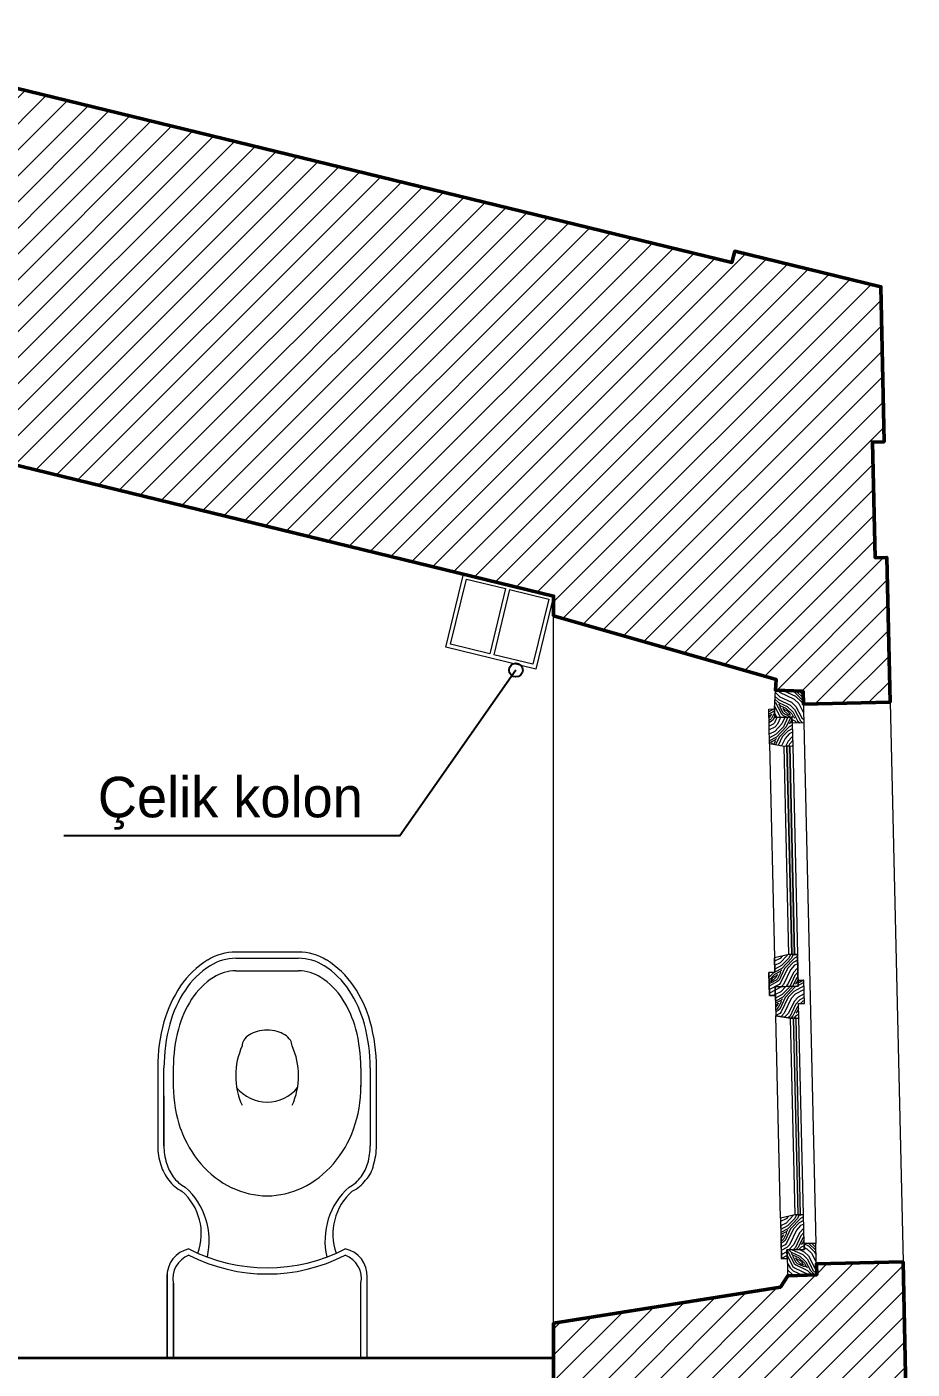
# Model space of a CAD drawing. Header units: millimetres. Extents: x 4980 to 19099, y 3891 to 5773.
# Drawn here: x 13487.6 to 13640.5, y 4328.4 to 4560.4 of the extents above; entities that cross this region are included whole.
import ezdxf

# ---------------------------------------------------------------- set-up
doc = ezdxf.new("R2010")
doc.units = ezdxf.units.MM
for name, color, linetype, lineweight in [('a 2', 132, 'Continuous', 20), ('a ahşap tarama', 46, 'Continuous', 0), ('a alçıpan duvar', 162, 'Continuous', 35), ('a donatı ıslak', 52, 'Continuous', 15), ('a duvar', 84, 'Continuous', 50), ('a pencere 0', 252, 'Continuous', 0), ('a pencere cam', 121, 'Continuous', 0), ('a pencere doğrama', 41, 'Continuous', 20), ('no3_duvar tarama', 253, 'Continuous', 9)]:
    doc.layers.add(name, color=color, linetype=linetype, lineweight=lineweight)
doc.layers.add('a yazı', color=30, linetype='Continuous')
doc.styles.get("Standard").update_dxf_attribs({"font": 'stylu.ttf', "height": 10})
pattern_1 = [(271.324762, (17689.045, 11569.15), (5.1142606, -4.8830665), [0.25, -4.75]), (1.324762, (17690.841, 11567.191), (4.8830665, 5.1142606), [0.5, -4.5]), (316.324762, (17690.318, 11568.179), (4.9986636, 0.115597), [0.3535, -1.0605, 0.3535, -0.707, 2.475, -2.1215678]), (316.324762, (17688.7895, 11569.394), (4.9986636, 0.115597), [0.35355, -0.7071, 0.35355, -5.6568678]), (316.324762, (17689.3298, 11567.656), (4.9986636, 0.115597), [0.35355, -6.7175178]), (316.324762, (17689.0914, 11567.1503), (4.9986636, 0.115597), [0.35355, -6.7175178]), (316.324762, (17689.574, 11567.9117), (4.9986636, 0.115597), [0.35355, -6.7175178]), (316.324762, (17689.818, 11568.1674), (4.9986636, 0.115597), [0.7071, -6.3639678]), (316.324762, (17693.596, 11567.0044), (4.9986636, 0.115597), [0.7071, -6.3639678]), (316.324762, (17690.0565, 11568.673), (4.9986636, 0.115597), [1.4142, -5.6568678]), (316.324762, (17690.3006, 11568.9287), (4.9986636, 0.115597), [1.4142, -5.6568678]), (316.324762, (17691.8754, 11565.7143), (4.9986636, 0.115597), [1.4142, -5.6568678]), (316.324762, (17690.7947, 11569.1902), (4.9986636, 0.115597), [1.06066, -6.0104078]), (316.324762, (17691.5214, 11570.2073), (4.9986636, 0.115597), [1.06066, -6.0104078]), (316.324762, (17691.033, 11569.696), (4.9986636, 0.115597), [1.06066, -6.0104078]), (316.324762, (17692.6078, 11566.4814), (4.9986636, 0.115597), [1.767767, -5.3033008]), (316.324762, (17692.8462, 11566.987), (4.9986636, 0.115597), [1.767767, -5.3033008]), (316.324762, (17691.608, 11566.4583), (4.9986636, 0.115597), [2.4748737, -4.596194]), (297.889814, (17689.5566, 11568.6615), (0.11559703, -4.99866355), [0.559017, -10.6213229]), (297.889814, (17691.0793, 11567.6964), (0.11559703, -4.99866355), [0.559017, -10.6213229]), (297.889814, (17690.5737, 11567.9348), (0.11559703, -4.99866355), [0.559017, -10.6213229]), (297.889814, (17689.051, 11568.8998), (0.11559703, -4.99866355), [1.118034, -10.0623059]), (297.889814, (17691.3235, 11567.9521), (0.11559703, -4.99866355), [1.677051, -9.503289]), (297.889814, (17691.5618, 11568.4578), (0.11559703, -4.99866355), [2.236068, -8.944272]), (297.889814, (17691.8002, 11568.9634), (0.11559703, -4.99866355), [2.236068, -8.944272]), (297.889814, (17693.2825, 11569.7479), (0.11559703, -4.99866355), [2.236068, -8.944272]), (297.889814, (17692.7826, 11569.7363), (0.11559703, -4.99866355), [2.795085, -8.3852549]), (297.889814, (17692.2885, 11569.4748), (0.11559703, -4.99866355), [2.795085, -8.3852549]), (334.759711, (17690.3295, 11567.679), (4.99866355, 0.11559702), [0.559017, -10.6213229]), (334.759711, (17689.8123, 11568.4173), (4.99866355, 0.11559702), [0.559017, -10.6213229]), (334.759711, (17689.0452, 11569.1498), (4.99866355, 0.11559702), [1.118034, -10.0623059]), (334.759711, (17689.8297, 11567.6675), (4.99866355, 0.11559702), [1.118034, -10.0623059]), (334.759711, (17688.7837, 11569.6438), (4.99866355, 0.11559702), [1.677051, -9.503289]), (334.759711, (17688.7721, 11570.1437), (4.99866355, 0.11559702), [2.236068, -8.944272]), (334.759711, (17689.126, 11565.6507), (4.99866355, 0.11559702), [2.236068, -8.944272]), (334.759711, (17689.5855, 11567.4118), (4.99866355, 0.11559702), [2.236068, -8.944272]), (334.759711, (17689.1088, 11566.4005), (4.99866355, 0.11559702), [2.795085, -8.3852549]), (334.759711, (17689.3471, 11566.9061), (4.99866355, 0.11559702), [2.795085, -8.3852549])]
pattern_2 = [(271.319266, (922.9626, 14232.463), (-4.883557, -5.1137922), [0.25, -4.75]), (181.319266, (921.259, 14230.423), (-5.1137922, 4.883557), [0.5, -4.5]), (226.319266, (921.736, 14231.4343), (-4.9986746, -0.11511755), [0.3535, -1.0605, 0.3535, -0.707, 2.475, -2.1215678]), (226.319266, (923.2068, 14232.7185), (-4.9986746, -0.11511755), [0.35355, -0.7071, 0.35355, -5.6568678]), (226.319266, (922.7472, 14230.9575), (-4.9986746, -0.11511755), [0.35355, -6.7175178]), (226.319266, (923.0087, 14230.4633), (-4.9986746, -0.11511755), [0.35355, -6.7175178]), (226.319266, (922.4915, 14231.2016), (-4.9986746, -0.11511755), [0.35355, -6.7175178]), (226.319266, (922.236, 14231.4458), (-4.9986746, -0.11511755), [0.7071, -6.3639678]), (226.319266, (918.5156, 14230.1098), (-4.9986746, -0.11511755), [0.7071, -6.3639678]), (226.319266, (921.9744, 14231.94), (-4.9986746, -0.11511755), [1.4142, -5.6568678]), (226.319266, (921.7187, 14232.184), (-4.9986746, -0.11511755), [1.4142, -5.6568678]), (226.319266, (920.294, 14228.9004), (-4.9986746, -0.11511755), [1.4142, -5.6568678]), (226.319266, (921.213, 14232.4225), (-4.9986746, -0.11511755), [1.06066, -6.0104078]), (226.319266, (920.4403, 14233.405), (-4.9986746, -0.11511755), [1.06066, -6.0104078]), (226.319266, (920.9517, 14232.9166), (-4.9986746, -0.11511755), [1.06066, -6.0104078]), (226.319266, (919.527, 14229.633), (-4.9986746, -0.11511755), [1.767767, -5.3033008]), (226.319266, (919.2654, 14230.127), (-4.9986746, -0.11511755), [1.767767, -5.3033008]), (226.319266, (920.5266, 14229.656), (-4.9986746, -0.11511755), [2.4748737, -4.596194]), (244.754215, (922.4743, 14231.9514), (0.11511754, -4.99867462), [0.559017, -10.6213229]), (244.754215, (920.9977, 14230.9172), (0.11511754, -4.99867462), [0.559017, -10.6213229]), (244.754215, (921.4918, 14231.1786), (0.11511754, -4.99867462), [0.559017, -10.6213229]), (244.754215, (922.9684, 14232.2129), (0.11511754, -4.99867462), [1.118034, -10.0623059]), (244.754215, (920.742, 14231.1613), (0.11511754, -4.99867462), [1.677051, -9.5032889]), (244.754215, (920.4806, 14231.6555), (0.11511754, -4.99867462), [2.236068, -8.9442719]), (244.754215, (920.2191, 14232.1496), (0.11511754, -4.99867462), [2.236068, -8.9442719]), (244.754215, (918.7023, 14232.8648), (0.11511754, -4.99867462), [2.236068, -8.9442719]), (244.754215, (919.2021, 14232.8763), (0.11511754, -4.99867462), [2.795085, -8.3852549]), (244.754215, (919.7077, 14232.638), (0.11511754, -4.99867462), [2.795085, -8.3852549]), (207.884318, (921.7475, 14230.9344), (-4.99867462, -0.11511755), [0.559017, -10.6213229]), (207.884318, (922.23, 14231.6958), (-4.99867462, -0.11511755), [0.559017, -10.6213229]), (207.884318, (922.9626, 14232.4628), (-4.99867462, -0.11511755), [1.118034, -10.0623059]), (207.884318, (922.2474, 14230.946), (-4.99867462, -0.11511755), [1.118034, -10.0623059]), (207.884318, (923.201, 14232.9684), (-4.99867462, -0.11511755), [1.677051, -9.5032889]), (207.884318, (923.1895, 14233.4683), (-4.99867462, -0.11511755), [2.236068, -8.9442719]), (207.884318, (923.0432, 14228.9637), (-4.99867462, -0.11511755), [2.236068, -8.9442719]), (207.884318, (922.503, 14230.7018), (-4.99867462, -0.11511755), [2.236068, -8.9442719]), (207.884318, (923.026, 14229.7135), (-4.99867462, -0.11511755), [2.795085, -8.3852549]), (207.884318, (922.7645, 14230.2077), (-4.99867462, -0.11511755), [2.795085, -8.3852549])]

# ---------------------------------------------------------------- blocks, each defined once
blk = doc.blocks.new('4535353')
at = {"color": 5}
for p, q in [((9628.58, 2179.4), (9628.58, 2167.8)), ((9629.28, 2179.4), (9629.28, 2167.8))]:
    blk.add_line(p, q, dxfattribs=at)
blk.add_lwpolyline([(9620.93, 2180.1), (9636.93, 2180.1), (9636.93, 2167.1), (9620.93, 2167.1), (9620.93, 2180.1)], close=True, dxfattribs=at)
for points in [[(9628.58, 2167.8), (9621.63, 2167.8), (9621.63, 2179.4), (9628.58, 2179.4)], [(9629.28, 2179.4), (9636.23, 2179.4), (9636.23, 2167.8), (9629.28, 2167.8)]]:
    blk.add_lwpolyline(points, dxfattribs=at)
blk = doc.blocks.new('asdsdzfsd')
at = {"layer": 'a ahşap tarama', "lineweight": 5}
h = blk.add_hatch(dxfattribs=at)
h.set_pattern_fill('WOODFACE', color=256, scale=5, angle=271.3248, style=0, pattern_type=2)
h.set_pattern_definition(pattern_1)
h.paths.add_polyline_path([(9018.31, 2331.56), (9018.35, 2329.56), (9016.34, 2329.52), (9016.31, 2330.52), (9013.32, 2330.45), (9013.28, 2331.95), (9013.46, 2335.21), (9018.23, 2335.02)])
h = blk.add_hatch(dxfattribs=at)
h.set_pattern_fill('WOODFACE', color=256, scale=5, angle=271.3193, style=0, pattern_type=2)
h.set_pattern_definition(pattern_2)
h.paths.add_polyline_path([(9016.44, 2325.52), (9014.94, 2325.48), (9012.43, 2325.92), (9012.29, 2331.92), (9013.28, 2331.95), (9013.32, 2330.45), (9016.31, 2330.52), (9016.34, 2329.52)])
h = blk.add_hatch(dxfattribs=at)
h.set_pattern_fill('WOODFACE', color=256, scale=5, angle=271.3193, style=0, pattern_type=2)
h.set_pattern_definition(pattern_2)
h.paths.add_polyline_path([(9017.27, 2289.53), (9015.77, 2289.49), (9013.28, 2288.93), (9013.34, 2286.44), (9012.34, 2286.41), (9012.43, 2282.41), (9013.43, 2282.44), (9013.39, 2283.94), (9016.98, 2284.02), (9017.39, 2284.03), (9017.27, 2289.32)])
h = blk.add_hatch(dxfattribs=at)
h.set_pattern_fill('WOODFACE', color=256, scale=5, angle=271.3193, style=0, pattern_type=2)
h.set_pattern_definition(pattern_2)
h.paths.add_polyline_path([(9013.51, 2278.94), (9016.02, 2278.5), (9017.52, 2278.53), (9017.46, 2281.03), (9018.46, 2281.05), (9018.37, 2285.05), (9017.37, 2285.03), (9017.39, 2284.03), (9013.81, 2283.95), (9013.39, 2283.94)])
h = blk.add_hatch(dxfattribs=at)
h.set_pattern_fill('WOODFACE', color=256, scale=5, angle=271.3193, style=0, pattern_type=2)
h.set_pattern_definition(pattern_2)
edge = h.paths.add_edge_path()
edge.add_line((9018.3, 2244.54), (9016.8, 2244.5))
edge.add_line((9016.8, 2244.5), (9014.32, 2243.95))
edge.add_line((9014.32, 2243.95), (9014.48, 2236.95))
edge.add_line((9014.48, 2236.95), (9015.47, 2236.97))
edge.add_line((9015.47, 2236.97), (9015.43, 2238.47))
edge.add_line((9015.43, 2238.47), (9018.43, 2238.54))
edge.add_line((9018.43, 2238.54), (9018.41, 2239.54))
edge.add_line((9018.41, 2239.54), (9018.3, 2244.54))
h = blk.add_hatch(dxfattribs=at)
h.set_pattern_fill('WOODFACE', color=256, scale=5, angle=271.3248, style=0, pattern_type=2)
h.set_pattern_definition(pattern_1)
h.paths.add_polyline_path([(9020.5, 2236.59), (9020.43, 2239.59), (9018.41, 2239.54), (9018.45, 2238.54), (9015.45, 2238.47), (9015.55, 2233.98), (9020.58, 2234.18)])
at = {"layer": 'a pencere cam', "lineweight": 5}
for points in [[(9015.44, 2325.49), (9016.27, 2289.5), (9016.77, 2289.52), (9015.94, 2325.51)], [(9016.52, 2278.51), (9017.3, 2244.52), (9017.8, 2244.53), (9017.02, 2278.52)]]:
    blk.add_hatch(color=256, dxfattribs=at).paths.add_polyline_path(points)
at = {"layer": 'no3_duvar tarama'}
h = blk.add_hatch(dxfattribs=at)
h.set_pattern_fill('ANSI31', color=256, style=0)
h.set_pattern_definition([(45, (-467.3525, 13840.0737), (-2.245064, 2.245064), [])])
h.paths.add_polyline_path([(8843.05, 2433.32), (8847.07, 2449.84), (8871.36, 2443.93), (8870.88, 2441.98), (9005.94, 2409.12), (9006.41, 2411.06), (9031.68, 2404.91), (9032.22, 2378.12), (9030.22, 2378.07), (9030.69, 2358.08), (9032.69, 2358.13), (9033.27, 2333.13), (9018.28, 2332.78), (9018.23, 2335.02), (9013.46, 2335.21), (9013.56, 2337.05), (8975.12, 2348.06), (8975.12, 2351.45), (8852.5, 2381.36), (8839.08, 2384.63), (8847.69, 2427.04), (8842.34, 2428.34), (8843.45, 2433.22)])
h = blk.add_hatch(dxfattribs=at)
h.set_pattern_fill('ANSI31', color=256, style=0)
h.set_pattern_definition([(45, (-467.3525, 13840.0737), (-2.245064, 2.245064), [])])
h.paths.add_polyline_path([(8975.12, 2215.53), (8975.12, 2225.77), (9014.31, 2232.03), (9015.58, 2233.98), (9020.58, 2234.17), (9020.52, 2236.03), (9035.49, 2236.37), (9036.05, 2211.37), (9034.05, 2211.33), (9034.46, 2193.33), (9036.5, 2193.38), (9037.07, 2169.77), (9021.99, 2169.43), (9021.91, 2173.18), (9016.9, 2173.32), (9016.87, 2177.21), (8975.12, 2188.33)])
at = {"layer": 'a 2'}
for points in [[(8975.12, 2225.77), (8975.12, 2348.06)], [(9033.27, 2333.13), (9035.49, 2236.37)]]:
    blk.add_lwpolyline(points, dxfattribs=at)
at = {"layer": 'a alçıpan duvar'}
blk.add_lwpolyline([(8975.12, 2219.73), (8841.92, 2219.73)], dxfattribs=at)
at = {"layer": 'a donatı ıslak'}
for p, q in [((8925.64, 2289.93), (8920.24, 2289.93)), ((8931.04, 2289.93), (8925.64, 2289.93)), ((8920.24, 2288.85), (8925.64, 2288.85)), ((8925.64, 2288.85), (8931.04, 2288.85)), ((8920.24, 2286.69), (8925.64, 2286.69)), ((8925.64, 2286.69), (8931.04, 2286.69)), ((8906.74, 2269.95), (8906.74, 2256.45)), ((8907.82, 2265.09), (8907.82, 2269.95)), ((8909.44, 2266.71), (8909.44, 2269.95)), ((8941.84, 2269.95), (8941.84, 2266.71)), ((8943.46, 2269.95), (8943.46, 2265.09)), ((8944.53, 2256.45), (8944.54, 2269.95)), ((8907.82, 2265.09), (8907.82, 2256.45)), ((8907.82, 2256.45), (8907.82, 2265.09)), ((8943.46, 2265.09), (8943.46, 2256.45)), ((8908.36, 2219.73), (8908.36, 2234.22)), ((8908.36, 2233.77), (8908.36, 2219.73)), ((8909.44, 2232.69), (8909.44, 2219.73)), ((8909.44, 2219.73), (8909.44, 2232.69)), ((8941.84, 2219.73), (8941.84, 2232.69)), ((8942.92, 2219.73), (8942.92, 2233.77)), ((8908.36, 2219.73), (8942.92, 2219.73))]:
    blk.add_line(p, q, dxfattribs=at)
for centre, radius, start, end in [((8920.24, 2280.62), 9.3, 90, 121.5098), ((8931.04, 2280.62), 9.3, 58.4902, 90), ((8923.37, 2275.51), 15.31, 121.5098, 145.9541), ((8923.42, 2275.45), 14.32, 122.2242, 146.6894), ((8920.24, 2280.5), 8.35, 90, 122.2243), ((8931.04, 2280.5), 8.35, 57.7757, 90), ((8927.85, 2275.45), 14.32, 33.3106, 57.7758), ((8927.9, 2275.51), 15.31, 34.0459, 58.4902), ((8923.18, 2274.96), 12.6, 122.7017, 147.1715), ((8920.24, 2279.55), 7.14, 89.9999, 122.7018), ((8931.04, 2279.55), 7.14, 57.2982, 90.0001), ((8928.09, 2274.96), 12.6, 32.8285, 57.2983), ((8928.34, 2272.15), 21.31, 145.954, 164.3645), ((8928.48, 2272.13), 20.37, 146.6894, 164.7731), ((8922.79, 2272.13), 20.37, 15.2269, 33.3106), ((8922.93, 2272.15), 21.31, 15.6355, 34.046), ((8927.87, 2271.93), 18.18, 147.1714, 165.0382), ((8923.4, 2271.93), 18.18, 14.9618, 32.8286), ((8936.2, 2269.95), 29.47, 164.3645, 180), ((8936.48, 2269.95), 28.66, 164.7731, 180), ((8935.29, 2269.95), 25.86, 165.0382, 180), ((8925.1, 2271.61), 4.75, 104.5143, 122.0054), ((8925.64, 2269.54), 6.89, 90, 104.5142), ((8925.64, 2269.54), 6.89, 75.4858, 90), ((8926.17, 2271.61), 4.75, 57.9946, 75.4857), ((8915.98, 2269.95), 25.86, 0, 14.9618), ((8914.79, 2269.95), 28.66, 360, 15.2269), ((8915.07, 2269.95), 29.47, 0, 15.6356), ((8932.69, 2268.58), 12.48, 155.6249, 204.236), ((8932.69, 2268.58), 12.48, 155.6249, 204.236), ((8923.05, 2273.73), 1.73, 146.466, 180), ((8924.29, 2272.91), 3.22, 122.0054, 146.4659), ((8926.99, 2272.91), 3.22, 33.5341, 57.9946), ((8928.22, 2273.73), 1.73, 0.0001, 33.5341), ((8918.59, 2268.58), 12.48, 335.764, 24.3751), ((8931.43, 2266.71), 22, 179.6125, 180), ((8931.43, 2266.71), 22, 180, 199.5469), ((8925.64, 2270.76), 6.75, 218.6691, 321.3309), ((8919.84, 2266.71), 22, 340.4531, 0), ((8919.84, 2266.71), 22, 0, 0.3875), ((8928.6, 2265.7), 18.99, 199.547, 220.6012), ((8922.67, 2265.7), 18.99, 319.3988, 340.453), ((8917.63, 2256.45), 10.89, 179.9977, 180.0023), ((8917.63, 2256.45), 10.89, 179.9977, 180.0023), ((8917.6, 2256.45), 10.86, 180.0168, 197.7314), ((8918.36, 2256.45), 10.55, 179.9953, 180), ((8918.36, 2256.45), 10.55, 179.9953, 180), ((8918.36, 2256.45), 10.55, 180, 196.4817), ((8932.91, 2256.45), 10.55, 343.5183, 360), ((8932.91, 2256.45), 10.55, 0, 0.0047), ((8933.68, 2256.45), 10.85, 342.2799, 0), ((8933.68, 2256.45), 10.85, 0, 0.0046), ((8915.44, 2255.76), 8.6, 197.7201, 217.6467), ((8915.83, 2255.7), 7.91, 196.4818, 215.5376), ((8926.79, 2264.15), 16.61, 220.6013, 244.2079), ((8924.48, 2264.15), 16.61, 295.7921, 319.3987), ((8935.44, 2255.7), 7.91, 324.4624, 343.5182), ((8939.19, 2254), 4.9, 314.642, 349.9912), ((8914.08, 2254.71), 6.88, 217.6468, 242.6955), ((8914.23, 2254.56), 5.94, 215.5377, 242.3797), ((8937.04, 2254.56), 5.94, 297.6202, 324.4623), ((8937.19, 2254.71), 6.88, 297.3045, 322.3532), ((8904.47, 2241.23), 9.8, 340.1279, 48.8037), ((8903.31, 2240.06), 12.33, 346.7635, 48.4953), ((8925.64, 2261.76), 13.95, 244.2079, 270), ((8925.64, 2261.76), 13.95, 270, 295.7921), ((8947.96, 2240.06), 12.33, 131.5047, 193.2365), ((8946.8, 2241.23), 9.8, 131.1963, 199.8721), ((8913.08, 2233.99), 4.73, 101.5237, 182.7263), ((8913.08, 2233.99), 4.73, 101.5237, 182.7263), ((8925.64, 2265.13), 29.75, 243.0085, 296.9915), ((8938.19, 2233.99), 4.73, 357.2737, 78.4763), ((8913.64, 2233.53), 4.29, 110.5809, 191.3099), ((8925.64, 2264.05), 29.75, 243.0085, 296.9915), ((8937.63, 2233.53), 4.29, 348.6901, 69.4191)]:
    blk.add_arc(centre, radius, start, end, dxfattribs=at)
at = {"layer": 'a duvar'}
for points in [[(8843.05, 2433.32), (8847.07, 2449.84), (8871.36, 2443.93), (8870.88, 2441.98), (9005.94, 2409.12), (9006.41, 2411.06), (9031.68, 2404.91), (9032.22, 2378.12), (9030.22, 2378.07), (9030.69, 2358.08), (9032.69, 2358.13), (9033.27, 2333.13), (9018.28, 2332.78), (9018.23, 2335.02), (9013.46, 2335.21), (9013.56, 2337.05), (8975.12, 2348.06), (8975.12, 2351.45), (8852.5, 2381.36), (8839.08, 2384.63), (8847.69, 2427.04), (8842.34, 2428.34), (8843.45, 2433.22), (8843.05, 2433.32)], [(8975.12, 2215.53), (8975.12, 2225.77), (9014.31, 2232.03), (9015.58, 2233.98), (9020.58, 2234.17), (9020.52, 2236.03), (9035.49, 2236.37), (9036.05, 2211.37), (9034.05, 2211.33), (9034.46, 2193.33), (9036.5, 2193.38), (9037.07, 2169.77), (9021.99, 2169.43), (9021.91, 2173.18), (9016.9, 2173.32), (9016.87, 2177.21), (8975.12, 2188.33), (8975.12, 2215.53)]]:
    blk.add_lwpolyline(points, dxfattribs=at)
at = {"layer": 'a pencere 0'}
for points in [[(9018.34, 2329.56), (9020.41, 2239.59)], [(9012.43, 2325.92), (9013.28, 2288.93)], [(9015.77, 2289.49), (9014.94, 2325.48)], [(9016.44, 2325.52), (9017.27, 2289.53)], [(9014.32, 2243.95), (9013.51, 2278.94)], [(9016.02, 2278.5), (9016.8, 2244.5)], [(9018.3, 2244.54), (9017.52, 2278.53)]]:
    blk.add_lwpolyline(points, dxfattribs=at)
at = {"layer": 'a pencere cam', "lineweight": 5}
for p, q in [((9013.32, 2330.45), (9016.32, 2330.52)), ((9015.94, 2325.51), (9016.77, 2289.52)), ((9017.8, 2244.53), (9017.02, 2278.52))]:
    blk.add_line(p, q, dxfattribs=at)
for points in [[(9015.44, 2325.49), (9016.27, 2289.5), (9016.77, 2289.52), (9015.94, 2325.51)], [(9016.52, 2278.51), (9017.3, 2244.52), (9017.8, 2244.53), (9017.02, 2278.52)]]:
    blk.add_lwpolyline(points, close=True, dxfattribs=at)
for points in [[(9016.27, 2289.5), (9015.44, 2325.49)], [(9016.52, 2278.51), (9017.3, 2244.52)]]:
    blk.add_lwpolyline(points, dxfattribs=at)
at = {"layer": 'a pencere doğrama'}
for p, q in [((9016.31, 2330.52), (9013.32, 2330.45)), ((9018.35, 2329.56), (9016.35, 2329.52)), ((9015.77, 2289.49), (9013.28, 2288.93)), ((9013.34, 2286.44), (9013.28, 2288.93)), ((9016.27, 2289.5), (9015.77, 2289.49)), ((9016.77, 2289.52), (9017.27, 2289.53)), ((9017.27, 2289.53), (9017.39, 2284.03)), ((9012.34, 2286.41), (9013.34, 2286.44)), ((9012.43, 2282.41), (9012.34, 2286.41)), ((9018.37, 2285.05), (9017.37, 2285.03)), ((9018.46, 2281.05), (9018.37, 2285.05)), ((9017.39, 2284.03), (9013.39, 2283.94)), ((9017.39, 2284.03), (9013.39, 2283.94)), ((9013.39, 2283.94), (9013.43, 2282.44)), ((9013.43, 2282.44), (9012.43, 2282.41)), ((9013.43, 2282.44), (9013.51, 2278.94)), ((9017.46, 2281.03), (9018.46, 2281.05)), ((9017.52, 2278.53), (9017.46, 2281.03)), ((9016.02, 2278.5), (9013.51, 2278.94)), ((9016.52, 2278.51), (9016.02, 2278.5)), ((9017.02, 2278.52), (9017.52, 2278.53)), ((9016.8, 2244.5), (9014.32, 2243.95)), ((9017.3, 2244.52), (9016.8, 2244.5)), ((9018.3, 2244.54), (9017.3, 2244.52)), ((9018.41, 2239.54), (9018.3, 2244.54)), ((9018.41, 2239.54), (9018.43, 2238.54)), ((9018.43, 2238.54), (9015.43, 2238.47))]:
    blk.add_line(p, q, dxfattribs=at)
for points in [[(9018.31, 2331.56), (9018.35, 2329.56), (9016.34, 2329.52), (9016.31, 2330.52), (9013.32, 2330.45), (9013.28, 2331.95), (9013.46, 2335.21), (9018.23, 2335.02), (9018.31, 2331.56)], [(9016.44, 2325.52), (9014.94, 2325.48), (9012.43, 2325.92), (9012.29, 2331.92), (9013.28, 2331.95), (9013.32, 2330.45), (9016.31, 2330.52), (9016.34, 2329.52), (9016.44, 2325.52)], [(9012.43, 2325.92), (9012.29, 2331.92), (9013.28, 2331.95), (9013.32, 2330.45)], [(9017.27, 2289.53), (9015.77, 2289.49), (9013.28, 2288.93), (9013.34, 2286.44), (9012.34, 2286.41), (9012.43, 2282.41), (9013.43, 2282.44), (9013.39, 2283.94), (9016.98, 2284.02), (9017.39, 2284.03), (9017.27, 2289.32), (9017.27, 2289.53)], [(9013.51, 2278.94), (9016.02, 2278.5), (9017.52, 2278.53), (9017.46, 2281.03), (9018.46, 2281.05), (9018.37, 2285.05), (9017.37, 2285.03), (9017.39, 2284.03), (9013.81, 2283.95), (9013.39, 2283.94), (9013.51, 2278.94), (9013.51, 2278.94)], [(9018.3, 2244.54), (9016.8, 2244.5), (9014.32, 2243.95), (9014.48, 2236.95), (9015.47, 2236.97), (9015.43, 2238.47), (9018.43, 2238.54), (9018.41, 2239.54), (9018.3, 2244.54)], [(9014.32, 2243.95), (9014.47, 2236.95), (9015.47, 2236.97), (9015.43, 2238.47)], [(9020.5, 2236.59), (9020.43, 2239.59), (9018.41, 2239.54), (9018.45, 2238.54), (9015.45, 2238.47), (9015.55, 2233.98), (9020.58, 2234.18), (9020.5, 2236.59)]]:
    blk.add_lwpolyline(points, dxfattribs=at)
at = {"layer": 'a yazı'}
blk.add_lwpolyline([(8968.62, 2338.67), (8948.57, 2310.02), (8890.52, 2310.02)], dxfattribs=at)
blk.add_circle((8968.62, 2338.67), 1.19, dxfattribs=at)
at = {"rotation": 346.2933860454656}
blk.add_blockref('4535353', (-903.94, 2516.92), dxfattribs=at)
at = {"layer": 'a yazı', "insert": (8896.39, 2320.22), "char_height": 13, "width": 111.9385, "attachment_point": 1}
blk.add_mtext('{\\H0.53846x;Çelik kolon}', dxfattribs=at)

msp = doc.modelspace()

# ---------------------------------------------------------------- block references
at = {"layer": 'no3_duvar tarama'}
msp.add_blockref('asdsdzfsd', (4603.48, 2110.55), dxfattribs=at)

doc.saveas('drawing.dxf')
